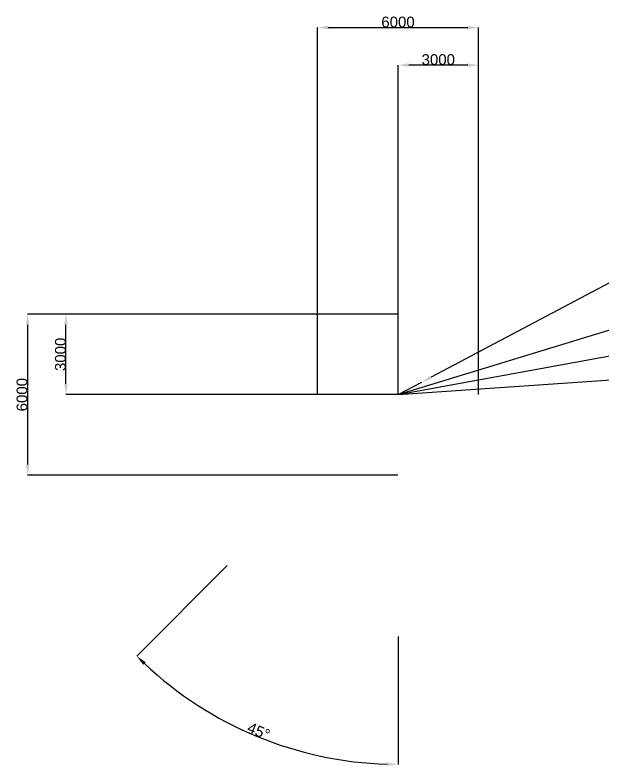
# Model space of a CAD drawing. Header units: millimetres. Extents: x -2125 to 41691, y -4780 to 23187.
# Drawn here: x -2125 to 19783, y -4780 to 23187 of the extents above; entities that cross this region are included whole.
import ezdxf

# ---------------------------------------------------------------- set-up
doc = ezdxf.new("R2010")
doc.units = ezdxf.units.MM
doc.layers.add('Wymiarowanie', color=242, linetype='Continuous')
doc.styles.get("Standard").update_dxf_attribs({"font": 'arial.ttf'})
doc.dimstyles.new('ISO-25', dxfattribs={"dimtxt": 2.5, "dimasz": 2.5, "dimexe": 1.25, "dimexo": 0.625, "dimtad": 1, "dimtxsty": 'Standard', "dimcen": 2.5, "dimadec": 0, "dimazin": 0, "dimtfac": 1, "dimtmove": 0, "dimatfit": 3, "dimfxl": 1, "dimarcsym": 0})

# ---------------------------------------------------------------- blocks, each defined once
blk = doc.blocks.new('*D2')
at = {"layer": 'Defpoints', "color": 0, "transparency": 16777216}
for p in [(13029, 9516), (12145, 9049)]:
    blk.add_point(p, dxfattribs=at)
at = {"layer": 'Wymiarowanie', "color": 0, "lineweight": -2, "transparency": 16777216}
for p, q in [((25225, 15958), (13383, 9703)), ((12145, 9049), (13029, 9516))]:
    blk.add_line(p, q, dxfattribs=at)
at = {"layer": 'Wymiarowanie', "color": 0, "transparency": 16777216}
blk.add_solid([(13352, 9762), (13414, 9644), (13029, 9516)], dxfattribs=at)
at = {"layer": 'Wymiarowanie', "color": 0, "transparency": 16777216, "insert": (24432, 15771), "char_height": 400, "attachment_point": 5, "rotation": 27.8417}
blk.add_mtext('R1000', dxfattribs=at)
blk = doc.blocks.new('*D3')
at = {"layer": 'Defpoints', "color": 0, "transparency": 16777216}
for p in [(20752, 11680), (12145, 9049)]:
    blk.add_point(p, dxfattribs=at)
at = {"layer": 'Wymiarowanie', "color": 0, "lineweight": -2, "transparency": 16777216}
for p, q in [((26743, 13512), (21134, 11797)), ((12145, 9049), (20752, 11680))]:
    blk.add_line(p, q, dxfattribs=at)
at = {"layer": 'Wymiarowanie', "color": 0, "transparency": 16777216}
blk.add_solid([(21115, 11861), (21154, 11733), (20752, 11680)], dxfattribs=at)
at = {"layer": 'Wymiarowanie', "color": 0, "transparency": 16777216, "insert": (25929, 13477), "char_height": 400, "attachment_point": 5, "rotation": 16.9998}
blk.add_mtext('R9000', dxfattribs=at)
blk = doc.blocks.new('*D4')
at = {"layer": 'Defpoints', "color": 0, "transparency": 16777216}
for p in [(21981, 10854), (12145, 9049)]:
    blk.add_point(p, dxfattribs=at)
at = {"layer": 'Wymiarowanie', "color": 0, "lineweight": -2, "transparency": 16777216}
for p, q in [((27189, 11809), (22374, 10926)), ((12145, 9049), (21981, 10854))]:
    blk.add_line(p, q, dxfattribs=at)
at = {"layer": 'Wymiarowanie', "color": 0, "transparency": 16777216}
blk.add_solid([(22362, 10992), (22386, 10860), (21981, 10854)], dxfattribs=at)
at = {"layer": 'Wymiarowanie', "color": 0, "transparency": 16777216, "insert": (26223, 11841), "char_height": 400, "attachment_point": 5, "rotation": 10.3984}
blk.add_mtext('R10000', dxfattribs=at)
blk = doc.blocks.new('*D5')
at = {"layer": 'Defpoints', "color": 0, "transparency": 16777216}
for p in [(23118, 9815), (12145, 9049)]:
    blk.add_point(p, dxfattribs=at)
at = {"layer": 'Wymiarowanie', "color": 0, "lineweight": -2, "transparency": 16777216}
for p, q in [((28059, 10159), (23517, 9842)), ((12145, 9049), (23118, 9815))]:
    blk.add_line(p, q, dxfattribs=at)
at = {"layer": 'Wymiarowanie', "color": 0, "transparency": 16777216}
blk.add_solid([(23512, 9909), (23522, 9776), (23118, 9815)], dxfattribs=at)
at = {"layer": 'Wymiarowanie', "color": 0, "transparency": 16777216, "insert": (27103, 10298), "char_height": 400, "attachment_point": 5, "rotation": 3.9915}
blk.add_mtext('R11000', dxfattribs=at)
blk = doc.blocks.new('*D6')
at = {"layer": 'Defpoints', "color": 0, "transparency": 16777216}
for p in [(15145, 22719), (9145, 9049), (15145, 9049)]:
    blk.add_point(p, dxfattribs=at)
at = {"layer": 'Wymiarowanie', "color": 0, "lineweight": -2, "transparency": 16777216}
for p, q in [((9145, 9049), (9145, 22721)), ((9545, 22719), (14745, 22719)), ((15145, 9049), (15145, 22721))]:
    blk.add_line(p, q, dxfattribs=at)
at = {"layer": 'Wymiarowanie', "color": 0, "transparency": 16777216}
for points in [[(9545, 22786), (9545, 22653), (9145, 22719)], [(14745, 22786), (14745, 22653), (15145, 22719)]]:
    blk.add_solid(points, dxfattribs=at)
at = {"layer": 'Wymiarowanie', "color": 0, "transparency": 16777216, "insert": (12145, 22924), "char_height": 400, "attachment_point": 5}
blk.add_mtext('6000', dxfattribs=at)
blk = doc.blocks.new('*D7')
at = {"layer": 'Defpoints', "color": 0, "transparency": 16777216}
for p in [(12145, 21320), (12145, 9049), (15145, 9049)]:
    blk.add_point(p, dxfattribs=at)
at = {"layer": 'Wymiarowanie', "color": 0, "lineweight": -2, "transparency": 16777216}
for p, q in [((12145, 9049), (12145, 21322)), ((14745, 21320), (12545, 21320)), ((15145, 9049), (15145, 21322))]:
    blk.add_line(p, q, dxfattribs=at)
at = {"layer": 'Wymiarowanie', "color": 0, "transparency": 16777216}
for points in [[(12545, 21387), (12545, 21254), (12145, 21320)], [(14745, 21387), (14745, 21254), (15145, 21320)]]:
    blk.add_solid(points, dxfattribs=at)
at = {"layer": 'Wymiarowanie', "color": 0, "transparency": 16777216, "insert": (13645, 21525), "char_height": 400, "attachment_point": 5}
blk.add_mtext('3000', dxfattribs=at)
blk = doc.blocks.new('*D8')
at = {"layer": 'Defpoints', "color": 0, "transparency": 16777216}
for p in [(12145, 12049), (-1658, 6049), (12145, 6049)]:
    blk.add_point(p, dxfattribs=at)
at = {"layer": 'Wymiarowanie', "color": 0, "lineweight": -2, "transparency": 16777216}
for p, q in [((12144, 12049), (-1659, 12049)), ((-1658, 11649), (-1658, 6449)), ((12144, 6049), (-1659, 6049))]:
    blk.add_line(p, q, dxfattribs=at)
at = {"layer": 'Wymiarowanie', "color": 0, "transparency": 16777216}
for points in [[(-1725, 11649), (-1591, 11649), (-1658, 12049)], [(-1725, 6449), (-1591, 6449), (-1658, 6049)]]:
    blk.add_solid(points, dxfattribs=at)
at = {"layer": 'Wymiarowanie', "color": 0, "transparency": 16777216, "insert": (-1863, 9049), "char_height": 400, "attachment_point": 5, "rotation": 90}
blk.add_mtext('6000', dxfattribs=at)
blk = doc.blocks.new('*D9')
at = {"layer": 'Defpoints', "color": 0, "transparency": 16777216}
for p in [(-226, 12049), (12145, 12049), (12145, 9049)]:
    blk.add_point(p, dxfattribs=at)
at = {"layer": 'Wymiarowanie', "color": 0, "lineweight": -2, "transparency": 16777216}
for p, q in [((12144, 12049), (-227, 12049)), ((-226, 9449), (-226, 11649)), ((12144, 9049), (-227, 9049))]:
    blk.add_line(p, q, dxfattribs=at)
at = {"layer": 'Wymiarowanie', "color": 0, "transparency": 16777216}
for points in [[(-293, 11649), (-160, 11649), (-226, 12049)], [(-293, 9449), (-160, 9449), (-226, 9049)]]:
    blk.add_solid(points, dxfattribs=at)
at = {"layer": 'Wymiarowanie', "color": 0, "transparency": 16777216, "insert": (-431, 10549), "char_height": 400, "attachment_point": 5, "rotation": 90}
blk.add_mtext('3000', dxfattribs=at)
blk = doc.blocks.new('*D10')
at = {"layer": 'Defpoints', "color": 0, "transparency": 16777216}
for p in [(9584, 6488), (12145, 6049), (5781, 2685), (12145, 49), (5261, -2874)]:
    blk.add_point(p, dxfattribs=at)
at = {"layer": 'Wymiarowanie', "color": 0, "lineweight": -2, "transparency": 16777216}
for p, q in [((5780, 2684), (2409, -687)), ((12145, 48), (12145, -4720))]:
    blk.add_line(p, q, dxfattribs=at)
blk.add_arc((12145, 9049), 13768, 226.6647, 268.3353, dxfattribs=at)
at = {"layer": 'Wymiarowanie', "color": 0, "transparency": 16777216}
for points in [[(2650, -1013), (2743, -917), (2410, -686)], [(11746, -4646), (11744, -4780), (12145, -4719)]]:
    blk.add_solid(points, dxfattribs=at)
at = {"layer": 'Wymiarowanie', "color": 0, "transparency": 16777216, "insert": (6954, -3482), "char_height": 400, "attachment_point": 5, "rotation": 337.5}
blk.add_mtext('45°', dxfattribs=at)

msp = doc.modelspace()

# ---------------------------------------------------------------- dimensions: what is measured, and where the dimension line sits
at = {"layer": 'Wymiarowanie'}
for base, p1, p2, picture, middle in [((15144.764, 22719.282), (9144.764, 9048.836), (15144.764, 9048.836), '*D6', (12144.764, 22719.282)), ((12144.764, 21320.283), (15144.764, 9048.836), (12144.764, 9048.836), '*D7', (13644.764, 21320.283))]:
    dim = msp.add_linear_dim(base=base, p1=p1, p2=p2, dimstyle='ISO-25', override={"dimtxt": 400, "dimasz": 400}, dxfattribs=at)
    dim.commit()
    dim.dimension.update_dxf_attribs({"geometry": picture, "text_midpoint": middle, "dimtype": 160})
for mpoint, picture, middle in [((13029.005, 9515.867), '*D2', (24528.144, 15589.381)), ((20751.518, 11680.147), '*D3', (25988.665, 13281.281)), ((21980.53, 10853.75), '*D4', (26260.132, 11639.079)), ((23118.082, 9814.538), '*D5', (27117.622, 10093.62))]:
    dim = msp.add_radius_dim(center=(12144.764, 9048.836), mpoint=mpoint, dimstyle='ISO-25', override={"dimtxt": 400, "dimasz": 400, "dimcen": 400}, dxfattribs=at)
    dim.commit()
    dim.dimension.update_dxf_attribs({"geometry": picture, "text_midpoint": middle, "dimtype": 164})
for base, p1, p2, picture, middle in [((-1657.86, 6048.836), (12144.764, 12048.836), (12144.764, 6048.836), '*D8', (-1657.86, 9048.836)), ((-226.184, 12048.836), (12144.764, 9048.836), (12144.764, 12048.836), '*D9', (-226.184, 10548.836))]:
    dim = msp.add_linear_dim(base=base, p1=p1, p2=p2, angle=90, dimstyle='ISO-25', override={"dimtxt": 400, "dimasz": 400}, dxfattribs=at)
    dim.commit()
    dim.dimension.update_dxf_attribs({"geometry": picture, "text_midpoint": middle, "dimtype": 160})
dim = msp.add_angular_dim_2l(base=(5260.973, -2874.239), line1=((12144.764, 48.836), (12144.764, 6048.836)), line2=((9584.104, 6488.176), (5780.803, 2684.875)), dimstyle='ISO-25', override={"dimtxt": 400, "dimasz": 400}, dxfattribs=at)
dim.commit()
dim.dimension.update_dxf_attribs({"geometry": '*D10', "text_midpoint": (6954.22, -3482.246)})

doc.saveas('drawing.dxf')
